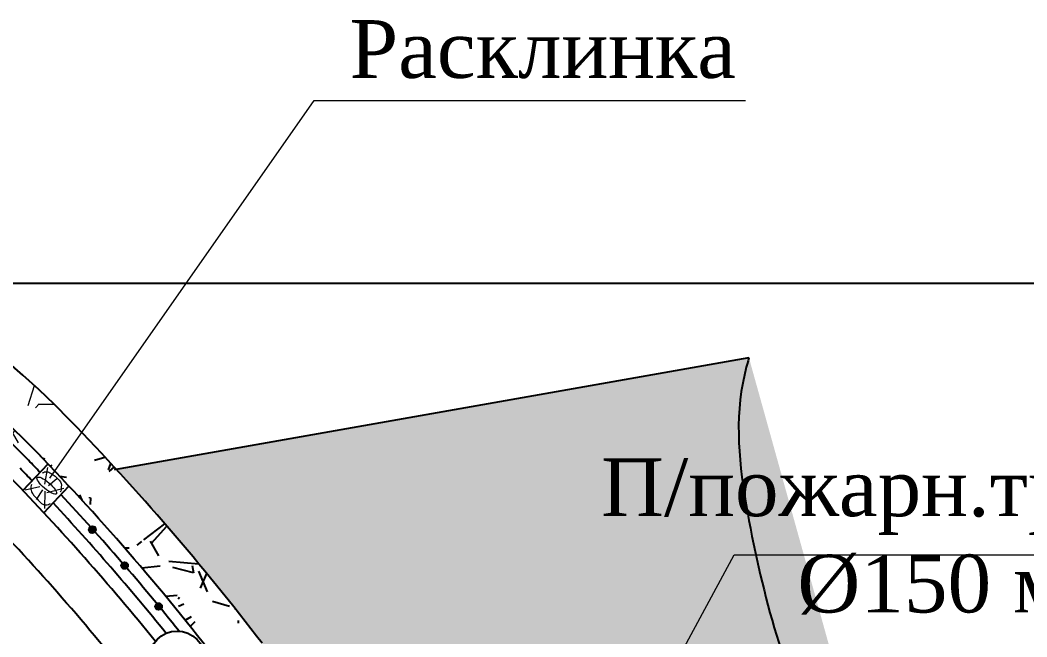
# Model space of a CAD drawing. Header units: millimetres. Extents: x -46762 to 161452, y -66984 to 31524.
# Drawn here: x -37425 to -35247, y -8982 to -7647 of the extents above; entities that cross this region are included whole.
import ezdxf

# ---------------------------------------------------------------- set-up
doc = ezdxf.new("R2010")
doc.units = ezdxf.units.MM
doc.header["$LTSCALE"] = 0.5
doc.styles.get("Standard").update_dxf_attribs({"font": 'TIMES.TTF'})
doc.dimstyles.new('ISO-25', dxfattribs={"dimscale": 50, "dimtxt": 2.5, "dimasz": 2.5, "dimexe": 1.25, "dimexo": 0.625, "dimtad": 1, "dimdec": 0, "dimtxsty": 'Standard', "dimcen": 2.5, "dimadec": 0, "dimazin": 0, "dimtfac": 1, "dimtdec": 0, "dimtmove": 0, "dimatfit": 3, "dimfxl": 1, "dimarcsym": 0})

# ---------------------------------------------------------------- blocks, each defined once
blk = doc.blocks.new('*D9')
at = {"color": 0, "lineweight": -2}
for p, q in [((-38631.44659062807, -8216.323658500613), (-34026.09452414906, -8216.323658500614)), ((-34088.59452414906, -8341.323658500614), (-34088.59452414906, -12186.3236585006)), ((-38631.44659062807, -12311.32365850059), (-34026.09452414906, -12311.3236585006))]:
    blk.add_line(p, q, dxfattribs=at)
at = {"color": 0}
for points in [[(-34109.42785748239, -8341.323658500614), (-34067.76119081572, -8341.323658500614), (-34088.59452414906, -8216.323658500614)], [(-34109.42785748239, -12186.3236585006), (-34067.76119081572, -12186.3236585006), (-34088.59452414906, -12311.3236585006)]]:
    blk.add_solid(points, dxfattribs=at)
at = {"layer": 'Defpoints', "color": 0}
for p in [(-38662.69659062807, -8216.323658500613), (-38662.69659062807, -12311.32365850059), (-34088.59452414906, -12311.3236585006)]:
    blk.add_point(p, dxfattribs=at)
at = {"color": 0, "lineweight": 15, "insert": (-34183.60624008273, -10388.36191940938), "char_height": 125, "attachment_point": 5, "rotation": 90}
blk.add_mtext('4095', dxfattribs=at)

msp = doc.modelspace()

# ---------------------------------------------------------------- hatches: boundary and pattern name
at = {"lineweight": 9}
h = msp.add_hatch(dxfattribs=at)
h.set_pattern_fill('GRAVEL', color=256, scale=12.5, style=0)
h.set_pattern_definition([(228.0128, (-97673.25584044286, -17195.62959779655), (-2540.002158237001, -2857.503511189072), [42.715125, -4228.8125]), (184.9697, (-97701.83084044285, -17227.37959779655), (3810.006163272391, 317.4977594234323), [73.300625, -7256.75]), (132.5104, (-97774.85584044286, -17233.72959779655), (3174.997689791462, -3492.503411557551), [51.68525, -5116.8375]), (267.2737, (-97898.68084044284, -17313.10459779655), (317.4986213535216, 6349.997956670803), [66.750625, -6608.3]), (292.8337, (-97901.85584044286, -17379.77959779655), (-1587.504506937738, 3810.002166256389), [65.45425000000002, -6479.975000000001]), (357.2737, (-97876.45584044285, -17440.10459779655), (-6349.997956670803, 317.4986213535219), [66.750625, -6608.3]), (37.6942, (-97809.78084044284, -17443.27959779655), (-4127.502607654991, -3174.997169623111), [88.27424999999998, -8739.1375]), (72.2553, (-97739.93084044284, -17389.30459779655), (2222.504445683399, 6985.002025754549), [83.34000000000002, -8250.6625]), (121.4296, (-97714.53084044285, -17309.92959779654), (-2540.00065440806, 4127.495144996587), [66.976625, -6630.687500000001]), (175.2364, (-97749.45584044285, -17252.77959779655), (3492.497256631807, -317.4970203401444), [76.4641249999998, -3746.737499999988]), (222.3974, (-97825.65584044284, -17246.42959779654), (-3810.000114654964, -3492.495456329621), [98.88475000000001, -9789.600000000002]), (138.8141, (-97584.35584044285, -17316.27959779655), (-2222.498584278092, 1904.997069640501), [33.750625, -3341.325]), (171.4692, (-97609.75584044286, -17294.05459779654), (4127.493699448925, -635.0016000057124), [64.21024999999979, -6356.824999999987]), (225, (-97673.25584044286, -17284.52959779655), (-6.661338147750939e-14, -317.4997835875247), [44.901125, -404.11125]), (203.1986, (-97695.48084044283, -17246.42959779654), (1587.505353198854, 635.0027842882831), [24.180125, -2393.825]), (291.8014, (-97717.70584044285, -17255.95459779655), (-317.5002227368137, 952.5006135914831), [34.19575, -1675.6]), (30.9638, (-97705.00584044284, -17287.70459779655), (952.4989943510283, 635.0004948325691), [55.53999999999981, -1795.787499999994]), (161.5651, (-97657.38084044284, -17259.12959779655), (635.0002897726226, -317.4995278081346), [40.160875, -963.8625]), (16.38950000000001, (-97901.85584044286, -17255.95459779655), (3175.001751746169, 952.4980187459755), [56.261, -5569.849999999999]), (70.3462, (-97847.88084044284, -17240.07959779655), (-1269.996461084563, -3492.495061068125), [47.19987500000001, -4672.775]), (293.1986, (-97657.38084044284, -17195.62959779655), (-635.002784288283, 1587.505353198854), [48.36, -2369.65]), (343.6105, (-97638.33084044285, -17240.07959779655), (-3175.001751746168, 952.4980187459764), [56.26099999999982, -5569.849999999988]), (339.444, (-97901.85584044286, -17452.80459779655), (-1587.501970531989, 634.9992295062673), [54.25437499999999, -2658.4625]), (294.7751, (-97851.05584044286, -17471.85459779655), (-1587.496300453355, 3492.498378269584), [45.4589999999999, -4500.449999999988]), (66.80140000000002, (-97654.20584044284, -17513.12959779655), (635.0027842882835, 1587.505353198854), [48.36, -2369.65]), (17.35400000000001, (-97635.15584044284, -17468.67959779655), (-4127.500222732495, -1269.998084450704), [53.22287499999998, -5269.049999999998]), (69.444, (-97809.78084044284, -17513.12959779655), (-634.9992295062681, -1587.501970531988), [27.12725, -2685.6]), (101.3098999999999, (-97673.25584044286, -17513.12959779655), (-317.4984328609186, 1269.995932612828), [16.18937499999996, -1602.749999999995]), (165.9638, (-97676.43084044284, -17497.25459779655), (952.5006693371466, -317.4994505154552), [65.45424999999999, -1243.63125]), (186.0090000000001, (-97739.93084044284, -17481.37959779655), (3174.995318053494, 317.4992585684823), [60.65837500000001, -6005.175000000001]), (303.6901, (-97705.00584044284, -17316.27959779655), (-317.5001089134041, 634.9993874039799), [45.79050000000001, -1098.9725]), (353.1572, (-97679.60584044285, -17354.37959779655), (5397.502232080428, -635.0028439568549), [79.94462499999997, -7914.499999999998]), (60.94540000000001, (-97600.23084044285, -17363.90459779655), (-1269.997045728636, -2222.494701354266), [32.6885, -3236.175]), (90, (-97584.35584044285, -17335.32959779655), (-317.5, 317.5), [19.05, -298.45]), (120.2564, (-97746.28084044287, -17471.85459779655), (1269.997308354514, -2222.498879059695), [44.108375, -4366.7375]), (48.01279999999999, (-97768.50584044284, -17433.75459779655), (2540.002158237001, 2857.503511189072), [85.430375, -4186.1]), (0, (-97711.35584044285, -17370.25459779655), (317.5, 317.5), [82.55, -234.95]), (325.3048, (-97628.80584044284, -17370.25459779655), (-3174.994498869211, 2222.500211310596), [50.20124999999999, -4969.9125]), (254.0546, (-97587.53084044285, -17398.82959779655), (-317.5008099626843, -1270.003025400453), [46.22862500000001, -2265.212500000001]), (207.646, (-97600.23084044285, -17443.27959779655), (-6032.49788112784, -3175.001996840424), [75.268125, -7451.5625]), (175.4261, (-97666.90584044284, -17478.20459779655), (-4127.500950593439, 317.4984639024328), [79.6286249999998, -7883.224999999977]), (175.4261, (-97666.90584044284, -17478.20459779655), (-4127.500950593439, 317.4984639024328), [79.6286249999998, -7883.224999999977])])
edge = h.paths.add_edge_path()
edge.add_arc((-38662.69659062807, -9816.323658500613), 1873, 44.09849999999845, 89.60656456616309)
edge.add_arc((-38662.69659062807, -9816.323658500613), 1773, 44.09849999999845, 89.60656456616309)
h = msp.add_hatch(color=253)
edge = h.paths.add_edge_path()
edge.add_arc((-41205.17958218213, -12287.7963258753), 5413.740701549355, 30.17566158164368, 34.008901020874305, ccw=False)
edge.add_arc((-41242.69659062812, -12311.32365850054), 5458.000000000042, 27.648046055653083, 30.191209312457715, ccw=False)
edge.add_line((-36407.91960158185, -9778.598749200453), (-35880.02221128013, -8804.747134701158))
edge.add_line((-35880.02221128013, -8804.747134701158), (-35833.0441008345, -8804.747134701158))
edge.add_spline(control_points=[(-35833.0441008345, -8804.747134701161), (-35838.37781138256, -8780.086804731565), (-35863.23193997787, -8656.325490774834), (-35882.55947289227, -8510.215314167848), (-35853.3638850772, -8396.351715753945), (-35848.00560246455, -8378.253479506444)], knot_values=[1.690036786645603, 1.690036786645603, 1.690036786645603, 1.690036786645603, 3.182422762867869, 9.137160286487894, 10.27025498001905, 10.27025498001905, 10.27025498001905, 10.27025498001905], degree=3, periodic=0)
edge.add_line((-35848.00560246455, -8378.253479506442), (-37217.08099725694, -8619.621069120149))
edge.add_arc((-41235.12869425641, -12304.4009140601), 5451.817110013732, 37.3619186027081, 42.52260582488822, ccw=False)
edge.add_arc((-40478.21683398283, -11739.67049861432), 4507.516647571014, 34.89481910706712, 37.495033162738025, ccw=False)
edge.add_arc((-37316.23049035122, -9576.09340255735), 677.1924677259152, 27.846509136852774, 37.79888856231082, ccw=False)
h.paths.add_polyline_path([(-36199.39518966171, -8564.62532894888), (-34313.89591064224, -8564.62532894888), (-34313.89591064224, -8969.020306117829), (-36199.39518966171, -8969.020306117829)], flags=9)
h = msp.add_hatch(color=253)
edge = h.paths.add_edge_path()
edge.add_spline(control_points=[(-35280.5806016196, -10715.22501085473), (-35303.88834058846, -10642.6293511462), (-35322.46238233625, -10464.10062155783), (-35354.83521782646, -10183.3424347703), (-35348.17902395729, -9855.404671869803), (-35509.0299883243, -9545.94079265752), (-35730.35128683984, -9198.981586187534), (-35842.32061418678, -8814.408652136071), (-35882.55947289227, -8510.215314167848), (-35853.3638850772, -8396.351715753945), (-35848.00560246455, -8378.253479506444)], knot_values=[1.690036786645607, 1.690036786645607, 1.690036786645607, 1.690036786645607, 6.304684637487348, 12.27783810333982, 18.78973247183401, 25.57189530657226, 32.71681794429389, 43.49252729111305, 49.44726481473307, 50.58035950826422, 50.58035950826422, 50.58035950826422, 50.58035950826422], degree=3, periodic=0)
edge.add_line((-35349.33869343446, -10168.86428104657), (-36163.99140180716, -10312.5095334399))
edge.add_arc((-41238.51140821342, -12310.84459170533), 5453.814839221254, 15.648513656443015, 21.49441349850929, ccw=False)
edge.add_line((-35986.84482864264, -10839.75844958811), (-35280.5806016196, -10715.22501085474))
h = msp.add_hatch()
h.set_pattern_fill('GRAVEL', color=256, scale=12.5, style=0)
h.set_pattern_definition([(228.0128, (-239613.1926722619, -43151.85948696802), (-2540.002158237001, -2857.503511189072), [42.715125, -4228.8125]), (184.9697, (-239641.7676722619, -43183.60948696802), (3810.006163272391, 317.4977594234323), [73.300625, -7256.75]), (132.5104, (-239714.7926722619, -43189.95948696802), (3174.997689791462, -3492.503411557551), [51.68525, -5116.8375]), (267.2737, (-239838.6176722619, -43269.33448696802), (317.4986213535216, 6349.997956670803), [66.750625, -6608.3]), (292.8337, (-239841.7926722619, -43336.00948696802), (-1587.504506937738, 3810.002166256389), [65.45425000000002, -6479.975000000001]), (357.2737, (-239816.3926722619, -43396.33448696802), (-6349.997956670803, 317.4986213535219), [66.750625, -6608.3]), (37.6942, (-239749.7176722619, -43399.50948696802), (-4127.502607654991, -3174.997169623111), [88.27424999999998, -8739.1375]), (72.2553, (-239679.8676722619, -43345.53448696802), (2222.504445683399, 6985.002025754549), [83.34000000000002, -8250.6625]), (121.4296, (-239654.4676722619, -43266.15948696802), (-2540.00065440806, 4127.495144996587), [66.976625, -6630.687500000001]), (175.2364, (-239689.3926722619, -43209.00948696802), (3492.497256631807, -317.4970203401444), [76.46412499999988, -3746.737499999993]), (222.3974, (-239765.5926722619, -43202.65948696802), (-3810.000114654964, -3492.495456329621), [98.88475000000001, -9789.600000000002]), (138.8141, (-239524.2926722619, -43272.50948696802), (-2222.498584278092, 1904.997069640501), [33.750625, -3341.325]), (171.4692, (-239549.6926722619, -43250.28448696802), (4127.493699448925, -635.0016000057124), [64.21024999999987, -6356.824999999992]), (225, (-239613.1926722619, -43240.75948696802), (-6.661338147750939e-14, -317.4997835875247), [44.901125, -404.11125]), (203.1986, (-239635.4176722619, -43202.65948696802), (1587.505353198854, 635.0027842882831), [24.180125, -2393.825]), (291.8014, (-239657.6426722619, -43212.18448696802), (-317.5002227368137, 952.5006135914831), [34.19575, -1675.6]), (30.9638, (-239644.9426722619, -43243.93448696802), (952.4989943510283, 635.0004948325691), [55.53999999999989, -1795.787499999996]), (161.5651, (-239597.3176722619, -43215.35948696802), (635.0002897726226, -317.4995278081346), [40.160875, -963.8625]), (16.38950000000001, (-239841.7926722619, -43212.18448696802), (3175.001751746169, 952.4980187459755), [56.261, -5569.849999999999]), (70.3462, (-239787.8176722619, -43196.30948696802), (-1269.996461084563, -3492.495061068125), [47.19987500000001, -4672.775]), (293.1986, (-239597.3176722619, -43151.85948696802), (-635.002784288283, 1587.505353198854), [48.36, -2369.65]), (343.6105, (-239578.2676722619, -43196.30948696802), (-3175.001751746168, 952.4980187459764), [56.2609999999999, -5569.849999999993]), (339.444, (-239841.7926722619, -43409.03448696802), (-1587.501970531989, 634.9992295062673), [54.25437499999999, -2658.4625]), (294.7751, (-239790.9926722619, -43428.08448696801), (-1587.496300453355, 3492.498378269584), [45.45899999999994, -4500.449999999993]), (66.80140000000002, (-239594.1426722619, -43469.35948696802), (635.0027842882835, 1587.505353198854), [48.36, -2369.65]), (17.35400000000001, (-239575.0926722619, -43424.90948696802), (-4127.500222732495, -1269.998084450704), [53.22287499999998, -5269.049999999998]), (69.444, (-239749.7176722619, -43469.35948696802), (-634.9992295062681, -1587.501970531988), [27.12725, -2685.6]), (101.3098999999999, (-239613.1926722619, -43469.35948696802), (-317.4984328609186, 1269.995932612828), [16.18937499999998, -1602.749999999997]), (165.9638, (-239616.3676722619, -43453.48448696802), (952.5006693371466, -317.4994505154552), [65.45424999999999, -1243.63125]), (186.0090000000001, (-239679.8676722619, -43437.60948696802), (3174.995318053494, 317.4992585684823), [60.65837500000001, -6005.175000000001]), (303.6901, (-239644.9426722619, -43272.50948696802), (-317.5001089134041, 634.9993874039799), [45.79050000000001, -1098.9725]), (353.1572, (-239619.5426722619, -43310.60948696802), (5397.502232080428, -635.0028439568549), [79.94462499999997, -7914.499999999998]), (60.94540000000001, (-239540.1676722619, -43320.13448696802), (-1269.997045728636, -2222.494701354266), [32.6885, -3236.175]), (90, (-239524.2926722619, -43291.55948696802), (-317.5, 317.5), [19.05, -298.45]), (120.2564, (-239686.2176722619, -43428.08448696801), (1269.997308354514, -2222.498879059695), [44.108375, -4366.7375]), (48.01279999999999, (-239708.4426722619, -43389.98448696802), (2540.002158237001, 2857.503511189072), [85.430375, -4186.1]), (0, (-239651.2926722619, -43326.48448696802), (317.5, 317.5), [82.55, -234.95]), (325.3048, (-239568.7426722619, -43326.48448696802), (-3174.994498869211, 2222.500211310596), [50.20124999999999, -4969.9125]), (254.0546, (-239527.4676722619, -43355.05948696802), (-317.5008099626843, -1270.003025400453), [46.22862500000001, -2265.212500000001]), (207.646, (-239540.1676722619, -43399.50948696802), (-6032.49788112784, -3175.001996840424), [75.268125, -7451.5625]), (175.4261, (-239606.8426722619, -43434.43448696802), (-4127.500950593439, 317.4984639024328), [79.62862499999989, -7883.224999999987]), (175.4261, (-239606.8426722619, -43434.43448696802), (-4127.500950593439, 317.4984639024328), [79.62862499999989, -7883.224999999987])])
edge = h.paths.add_edge_path()
edge.add_arc((-41235.12869425646, -12304.40091405998), 5451.817110013691, 37.36067374384835, 44.06143378092067)
edge.add_arc((-41235.12869425646, -12304.40091405998), 5351.817110013691, 37.36067374384835, 44.06143378092067)
h = msp.add_hatch(color=256)
h.paths.add_polyline_path([(-37269.12831828895, -8742.87202111157, 0.0001468720347857163), (-37269.13460119841, -8745.990401757483, -0.4075683121169166), (-37264.41195205438, -8750.821690976305, -0.2818111886752684), (-37267.04708695877, -8755.125741088987), (-37263.43390564233, -8755.125741088987, 0.1768496511547933), (-37261.68073058748, -8750.324083033875, 0.4140376673082951)])
h.paths.add_polyline_path([(-37269.13460119841, -8745.990401757483, -0.0001468720347857169), (-37269.12831828895, -8742.87202111157, 0.4143894793180001), (-37276.58485712003, -8750.324083033875, 0.1768496511547933), (-37274.83168206518, -8755.125741088987), (-37271.44189474975, -8755.125741088987, -0.2818111886752684), (-37274.07702965415, -8750.821690976305, -0.4208901854230835)])
h.paths.add_polyline_path([(-37263.43390564233, -8755.125741088987), (-37267.04708695877, -8755.125741088987, -0.2405059389793157), (-37271.44189474975, -8755.125741088987), (-37274.83168206518, -8755.125741088987, 0.4650740833706085)])
h = msp.add_hatch(color=256)
edge = h.paths.add_edge_path()
edge.add_arc((-37269.24449085425, -8750.821690976305), 4.832538799884284, 0, 360)
edge = h.paths.add_edge_path(flags=16)
edge.add_arc((-37269.24449085425, -8750.821690976305), 2.588054287070918, 0, 360)
h = msp.add_hatch(color=256)
h.paths.add_polyline_path([(-37273.95204094886, -8749.7297187426, -0.00032442072729859), (-37271.70054374747, -8750.005707411177, -0.8203955301075307), (-37266.66325701722, -8750.63392284441, -0.0003244207272990215), (-37264.41293932275, -8750.919369279016, 0.005053543832042459), (-37264.41195205438, -8750.821690976305, 0.89206796145849)])
h.paths.add_polyline_path([(-37264.41293932275, -8750.919369279016, 0.0003244207272989703), (-37266.66325701722, -8750.633922844418, -0.01815590774407738), (-37266.65643656718, -8750.821690976305, -1), (-37271.83254514133, -8750.821690976305, -0.0803624715725062), (-37271.70054374747, -8750.005707411177, 0.0003244207272985405), (-37273.95204094886, -8749.7297187426, 0.05704448293656798), (-37274.07702965415, -8750.821690976305, 0.989943732125018)])
h = msp.add_hatch(color=256)
edge = h.paths.add_edge_path()
edge.add_arc((-37267.17331280195, -8748.633385248808), 4.832538799884284, 0, 360)
edge = h.paths.add_edge_path(flags=16)
edge.add_arc((-37267.17331280195, -8748.633385248808), 2.588054287070918, 0, 360)
h = msp.add_hatch(color=256)
h.paths.add_polyline_path([(-37271.88086289655, -8747.541413015102, -0.00032442072729859), (-37269.62936569517, -8747.81740168368, -0.8203955301075307), (-37264.59207896491, -8748.445617116913, -0.0003244207272990215), (-37262.34176127045, -8748.731063551519, 0.005053543832042459), (-37262.34077400206, -8748.633385248808, 0.89206796145849)])
h.paths.add_polyline_path([(-37262.34176127045, -8748.731063551519, 0.0003244207272989703), (-37264.59207896491, -8748.445617116917, -0.01815590774407738), (-37264.58525851488, -8748.633385248808, -1), (-37269.76136708903, -8748.633385248808, -0.0803624715725062), (-37269.62936569517, -8747.81740168368, 0.0003244207272985405), (-37271.88086289655, -8747.541413015102, 0.05704448293656798), (-37272.00585160183, -8748.633385248808, 0.989943732125018)])
for points in [[(-37271.83254514128, -8750.821690976305, 0.4142135623730951), (-37269.24449085425, -8753.409745263374), (-37269.24449085425, -8750.821690976305), (-37266.65643656714, -8750.821690976305, 1)], [(-37271.72084814087, -8750.324083033875, 0.4142135623730951), (-37269.13279385376, -8752.912137320947), (-37269.13279385376, -8750.324083033875), (-37266.54473956673, -8750.324083033875, 1)], [(-37269.76136708897, -8748.633385248808, 0.4142135623730951), (-37267.17331280196, -8751.221439535877), (-37267.17331280196, -8748.633385248808), (-37264.58525851484, -8748.633385248808, 1)], [(-37266.65643656714, -8750.821690976305), (-37269.24449085425, -8750.821690976305), (-37269.24449085425, -8753.409745263374, 0.4142135623730951)], [(-37266.54473956673, -8750.324083033875), (-37269.13279385376, -8750.324083033875), (-37269.13279385376, -8752.912137320947, 0.4142135623730951)], [(-37268.37644721734, -8745.882573251429, 0.4142135623730951), (-37265.78839293031, -8748.470627538498), (-37265.78839293031, -8745.882573251429), (-37263.20033864319, -8745.882573251429, 1)], [(-37264.58525851484, -8748.633385248808), (-37267.17331280196, -8748.633385248808), (-37267.17331280196, -8751.221439535877, 0.4142135623730951)], [(-37263.20033864319, -8745.882573251429), (-37265.78839293031, -8745.882573251429), (-37265.78839293031, -8748.470627538498, 0.4142135623730951)], [(-37200.47996861092, -8825.032724111445, 0.4142135623730951), (-37197.8919143238, -8827.620778398514), (-37197.8919143238, -8825.032724111445), (-37195.30386003677, -8825.032724111445, 1)], [(-37202.03126811078, -8828.249356656606, 0.4142135623730951), (-37199.44321382376, -8830.837410943675), (-37199.44321382376, -8828.249356656606), (-37196.85515953664, -8828.249356656606, 1)], [(-37201.91957111028, -8827.751748714176, 0.4142135623730951), (-37199.33151682325, -8830.339803001249), (-37199.33151682325, -8827.751748714176), (-37196.74346253613, -8827.751748714176, 1)], [(-37201.91957111037, -8827.751748714176, 0.4142135623730951), (-37199.33151682325, -8830.339803001249), (-37199.33151682325, -8827.751748714176), (-37196.74346253624, -8827.751748714176, 1)], [(-37196.85515953664, -8828.249356656606), (-37199.44321382376, -8828.249356656606), (-37199.44321382376, -8830.837410943675, 0.4142135623730951)], [(-37196.74346253613, -8827.751748714176), (-37199.33151682325, -8827.751748714176), (-37199.33151682325, -8830.339803001249, 0.4142135623730951)], [(-37196.74346253624, -8827.751748714176), (-37199.33151682325, -8827.751748714176), (-37199.33151682325, -8830.339803001249, 0.4142135623730951)], [(-37195.30386003677, -8825.032724111445), (-37197.8919143238, -8825.032724111445), (-37197.8919143238, -8827.620778398514, 0.4142135623730951)], [(-37128.53068164097, -8916.788848438313, 0.4142135623730951), (-37125.94262735394, -8919.376902725382), (-37125.94262735394, -8916.788848438313), (-37123.35457306683, -8916.788848438313, 1)], [(-37128.41898464048, -8916.291240495882, 0.4142135623730951), (-37125.83093035345, -8918.879294782952), (-37125.83093035345, -8916.291240495882), (-37123.24287606633, -8916.291240495882, 1)], [(-37128.41898464056, -8916.291240495882, 0.4142135623730951), (-37125.83093035345, -8918.879294782952), (-37125.83093035345, -8916.291240495882), (-37123.24287606642, -8916.291240495882, 1)], [(-37126.92533222515, -8913.605431414615, 0.4142135623730951), (-37124.33727793803, -8916.193485701688), (-37124.33727793803, -8913.605431414615), (-37121.749223651, -8913.605431414615, 1)], [(-37123.35457306683, -8916.788848438313), (-37125.94262735394, -8916.788848438313), (-37125.94262735394, -8919.376902725382, 0.4142135623730951)], [(-37123.24287606633, -8916.291240495882), (-37125.83093035345, -8916.291240495882), (-37125.83093035345, -8918.879294782952, 0.4142135623730951)], [(-37123.24287606642, -8916.291240495882), (-37125.83093035345, -8916.291240495882), (-37125.83093035345, -8918.879294782952, 0.4142135623730951)], [(-37121.749223651, -8913.605431414615), (-37124.33727793803, -8913.605431414615), (-37124.33727793803, -8916.193485701688, 0.4142135623730951)]]:
    msp.add_hatch(color=256).paths.add_polyline_path(points)
h = msp.add_hatch(color=256)
h.paths.add_polyline_path([(-37199.32704125845, -8820.299686791872, 0.0001468720347857163), (-37199.33332416791, -8823.418067437777, -0.4075683121169166), (-37194.61067502387, -8828.249356656606, -0.2818111886752684), (-37197.24580992827, -8832.553406769288), (-37193.63262861183, -8832.553406769288, 0.1768496511547933), (-37191.87945355698, -8827.751748714176, 0.4140376673082951)])
h.paths.add_polyline_path([(-37199.33332416791, -8823.418067437777, -0.0001468720347857169), (-37199.32704125845, -8820.299686791872, 0.4143894793180001), (-37206.78358008954, -8827.751748714176, 0.1768496511547933), (-37205.03040503467, -8832.553406769288), (-37201.64061771924, -8832.553406769288, -0.2818111886752684), (-37204.27575262364, -8828.249356656606, -0.4208901854230835)])
h.paths.add_polyline_path([(-37193.63262861183, -8832.553406769288), (-37197.24580992827, -8832.553406769288, -0.2405059389793157), (-37201.64061771924, -8832.553406769288), (-37205.03040503467, -8832.553406769288, 0.4650740833706085)])
h = msp.add_hatch(color=256)
edge = h.paths.add_edge_path()
edge.add_arc((-37199.44321382375, -8828.249356656606), 4.832538799884284, 0, 360)
edge = h.paths.add_edge_path(flags=16)
edge.add_arc((-37199.44321382375, -8828.249356656606), 2.588054287070918, 0, 360)
h = msp.add_hatch(color=256)
h.paths.add_polyline_path([(-37204.15076391837, -8827.157384422893, -0.00032442072729859), (-37201.89926671698, -8827.433373091479, -0.8203955301075307), (-37196.86197998672, -8828.061588524715, -0.0003244207272990215), (-37194.61166229226, -8828.347034959317, 0.005053543832042459), (-37194.61067502387, -8828.249356656606, 0.89206796145849)])
h.paths.add_polyline_path([(-37194.61166229226, -8828.347034959317, 0.0003244207272989703), (-37196.86197998672, -8828.061588524715, -0.01815590774407738), (-37196.85515953669, -8828.249356656606, -1), (-37202.03126811083, -8828.249356656606, -0.0803624715725062), (-37201.89926671698, -8827.433373091471, 0.0003244207272985405), (-37204.15076391837, -8827.157384422893, 0.05704448293656798), (-37204.27575262364, -8828.249356656606, 0.989943732125018)])
h = msp.add_hatch(color=256)
edge = h.paths.add_edge_path()
edge.add_arc((-37199.33151682325, -8827.751748714178), 4.832538799884284, 0, 360)
edge = h.paths.add_edge_path(flags=16)
edge.add_arc((-37199.33151682325, -8827.751748714178), 2.588054287070918, 0, 360)
h = msp.add_hatch(color=256)
h.paths.add_polyline_path([(-37204.03906691786, -8826.65977648047, -0.00032442072729859), (-37201.78756971647, -8826.935765149055, -0.8203955301075307), (-37196.75028298622, -8827.563980582288, -0.0003244207272990215), (-37194.49996529175, -8827.849427016887, 0.005053543832042459), (-37194.49897802337, -8827.751748714176, 0.89206796145849)])
h.paths.add_polyline_path([(-37194.49996529175, -8827.849427016887, 0.0003244207272989703), (-37196.75028298622, -8827.563980582288, -0.01815590774407738), (-37196.74346253619, -8827.751748714176, -1), (-37201.91957111032, -8827.751748714176, -0.0803624715725062), (-37201.78756971647, -8826.935765149048, 0.0003244207272985405), (-37204.03906691786, -8826.65977648047, 0.05704448293656798), (-37204.16405562314, -8827.751748714176, 0.989943732125018)])
h = msp.add_hatch(color=253)
edge = h.paths.add_edge_path()
edge.add_arc((-41242.6965906273, -12311.32365850211), 5458.000000000041, 27.44813674879839, 27.648046055671728, ccw=False)
edge.add_line((-36399.11217921088, -9795.48303368417), (-35467.5033074698, -9631.215254128843))
edge.add_spline(control_points=[(-35467.50330746979, -9631.215254128845), (-35481.09127812526, -9605.562938215302), (-35554.37483042083, -9474.854952583184), (-35716.9804595889, -9219.942657914242), (-35799.86598165376, -8958.145666435477), (-35833.0441008345, -8804.747134701161)], knot_values=[10.27025498001905, 10.27025498001905, 10.27025498001905, 10.27025498001905, 11.99124955875854, 19.13617219648018, 28.41949556707706, 28.41949556707706, 28.41949556707706, 28.41949556707706], degree=3, periodic=0)
edge.add_line((-35833.0441008345, -8804.74713470116), (-35880.02221128012, -8804.747134701158))
edge.add_line((-35880.02221128012, -8804.747134701158), (-36407.91960158185, -9778.598749200453))
h = msp.add_hatch(color=256)
h.paths.add_polyline_path([(-37125.82645478864, -8908.839178573575, 0.0001468720347857163), (-37125.83273769809, -8911.957559219483, -0.4075683121169166), (-37121.11008855407, -8916.788848438313, -0.2818111886752684), (-37123.74522345846, -8921.092898550995), (-37120.13204214202, -8921.092898550995, 0.1768496511547933), (-37118.37886708717, -8916.291240495882, 0.4140376673082951)])
h.paths.add_polyline_path([(-37125.8327376981, -8911.957559219483, -0.0001468720347857169), (-37125.82645478864, -8908.839178573575, 0.4143894793180001), (-37133.28299361972, -8916.291240495882, 0.1768496511547933), (-37131.52981856487, -8921.092898550995), (-37128.14003124944, -8921.092898550995, -0.2818111886752684), (-37130.77516615384, -8916.788848438313, -0.4208901854230835)])
h.paths.add_polyline_path([(-37120.13204214202, -8921.092898550995), (-37123.74522345846, -8921.092898550995, -0.2405059389793157), (-37128.14003124944, -8921.092898550995), (-37131.52981856487, -8921.092898550995, 0.4650740833706085)])
h = msp.add_hatch(color=256)
edge = h.paths.add_edge_path()
edge.add_arc((-37125.94262735394, -8916.788848438311), 4.832538799884284, 0, 360)
edge = h.paths.add_edge_path(flags=16)
edge.add_arc((-37125.94262735394, -8916.788848438311), 2.588054287070918, 0, 360)
h = msp.add_hatch(color=256)
h.paths.add_polyline_path([(-37130.65017744855, -8915.6968762046, -0.00032442072729859), (-37128.39868024716, -8915.972864873185, -0.8203955301075307), (-37123.36139351691, -8916.601080306422, -0.0003244207272990215), (-37121.11107582244, -8916.886526741024, 0.005053543832042459), (-37121.11008855407, -8916.788848438313, 0.89206796145849)])
h.paths.add_polyline_path([(-37121.11107582244, -8916.886526741024, 0.0003244207272989703), (-37123.36139351691, -8916.601080306422, -0.01815590774407738), (-37123.35457306687, -8916.788848438313, -1), (-37128.53068164102, -8916.788848438313, -0.0803624715725062), (-37128.39868024716, -8915.972864873178, 0.0003244207272985405), (-37130.65017744855, -8915.6968762046, 0.05704448293656798), (-37130.77516615384, -8916.788848438313, 0.989943732125018)])
h = msp.add_hatch(color=256)
edge = h.paths.add_edge_path()
edge.add_arc((-37125.83093035344, -8916.291240495882), 4.832538799884284, 0, 360)
edge = h.paths.add_edge_path(flags=16)
edge.add_arc((-37125.83093035344, -8916.291240495882), 2.588054287070918, 0, 360)
h = msp.add_hatch(color=256)
h.paths.add_polyline_path([(-37130.53848044806, -8915.19926826217, -0.00032442072729859), (-37128.28698324667, -8915.475256930747, -0.8203955301075307), (-37123.2496965164, -8916.103472363988, -0.0003244207272990215), (-37120.99937882194, -8916.388918798593, 0.005053543832042459), (-37120.99839155356, -8916.291240495882, 0.89206796145849)])
h.paths.add_polyline_path([(-37120.99937882194, -8916.388918798593, 0.0003244207272989703), (-37123.2496965164, -8916.103472363991, -0.01815590774407738), (-37123.24287606638, -8916.291240495882, -1), (-37128.41898464052, -8916.291240495882, -0.0803624715725062), (-37128.28698324667, -8915.475256930747, 0.0003244207272985405), (-37130.53848044806, -8915.19926826217, 0.05704448293656798), (-37130.66346915333, -8916.291240495882, 0.989943732125018)])

# ---------------------------------------------------------------- linework, layer by layer
at = {"lineweight": 15}
for p, q in [((-37361.06389978665, -8638.82711560438), (-36789.14438468925, -7821.381153220153)), ((-36789.14438468925, -7821.381153220153), (-35855.34060896313, -7821.381153220153)), ((-37366.19447123664, -8615.244089906644), (-37372.55797070972, -8651.695426819804)), ((-37363.86118809748, -8654.366495557786), (-37345.77824376171, -8639.656592790578)), ((-37414.05329018596, -8663.734260847576), (-37382.93842922428, -8656.7103393507)), ((-37376.57492975119, -8663.734260847576), (-37390.29622548839, -8684.798415456333)), ((-37320.41704690779, -8656.634240526198), (-37373.96283103932, -8713.584926779076)), ((-37371.88184889089, -8666.740164413948), (-37372.55797070972, -8704.19600580937)), ((-37367.53345758477, -8669.753677862189), (-37330.38652941465, -8660.051077744009)), ((-36620.07419789192, -10169.97612657664), (-35880.02221128013, -8804.74713470116)), ((-35880.02221128013, -8804.74713470116), (-34504.2832603071, -8804.74713470116))]:
    msp.add_line(p, q, dxfattribs=at)
for p, q in [((-35848.00560246454, -8378.25347950644), (-37221.49386712066, -8620.399056779803)), ((-37365.45206296429, -8608.189728880841), (-37419.23689079992, -8665.104039688611)), ((-37373.95988311707, -8713.588096752408), (-37319.68230213781, -8655.94563415313))]:
    msp.add_line(p, q)
for centre, radius in [((-37269.13279385376, -8750.324083033876), 7.452063266274418), ((-37269.24449085425, -8750.821690976305), 4.832538799884284), ((-37267.17331280195, -8748.633385248808), 4.832538799884284), ((-37269.24449085425, -8750.821690976305), 2.588054287070918), ((-37269.13279385376, -8750.324083033876), 2.588054287070918), ((-37267.17331280195, -8748.633385248808), 2.588054287070918), ((-37265.78839293031, -8745.882573251429), 2.588054287070918), ((-37199.33151682325, -8827.751748714178), 7.452063266274418), ((-37199.44321382375, -8828.249356656606), 4.832538799884284), ((-37199.33151682325, -8827.751748714178), 4.832538799884284), ((-37197.8919143238, -8825.032724111446), 2.588054287070918), ((-37199.44321382375, -8828.249356656606), 2.588054287070918), ((-37199.33151682325, -8827.751748714178), 2.588054287070918), ((-37199.33151682325, -8827.751748714178), 2.588054287070918), ((-37125.83093035344, -8916.291240495882), 7.452063266274418), ((-37125.94262735394, -8916.788848438311), 4.832538799884284), ((-37125.83093035344, -8916.291240495882), 4.832538799884284), ((-37125.94262735394, -8916.788848438311), 2.588054287070918), ((-37125.83093035344, -8916.291240495882), 2.588054287070918), ((-37125.83093035344, -8916.291240495882), 2.588054287070918), ((-37124.33727793802, -8913.605431414617), 2.588054287070918), ((-37085.68523547926, -9029.633080720958), 60)]:
    msp.add_circle(centre, radius)
for centre, radius, start, end in [((-38662.69659062807, -9816.323658500613), 1873, 44.09849999999845, 89.60656456616309), ((-38662.69659062807, -9816.323658500613), 1873, 44.09849999999845, 89.60656456616309), ((-38662.69659062807, -9816.323658500613), 1773, 44.09849999999845, 89.60656456616309), ((-38662.69659062807, -9816.323658500613), 1748, 44.09849999999845, 89.60656456616309), ((-41235.12869425646, -12304.40091405998), 5451.817110013691, 37.36067374384835, 44.06143378092067), ((-41235.12869425646, -12304.40091405998), 5351.817110013691, 37.36067374384835, 44.06143378092067), ((-41242.69659062808, -12311.32365850059), 5337.069645983351, 43.67075298954462, 44.05835329010136), ((-41242.69659062808, -12311.32365850059), 5312.069645983351, 43.65686385935734, 44.05835329010136), ((-41242.69659062808, -12311.32365850059), 5283.069645983351, 38.92283543238894, 44.05835329010136), ((-41242.69659062808, -12311.32365850059), 5312.069645983351, 38.91398595887131, 42.94238126041949), ((-41242.69659062808, -12311.32365850059), 5337.069645983351, 38.76267709413703, 42.96031360720562), ((-41242.69659062808, -12311.32365850059), 5189.069645983351, 38.56699999999449, 44.05835329010136)]:
    msp.add_arc(centre, radius, start, end)
msp.add_ellipse((-37367.70580236186, -8654.70133038545), major_axis=(20.75337144890769, -17.71438053740615), ratio=0.2739112630901874, dxfattribs=at)
msp.add_open_spline([(-35848.00560246455, -8378.253479506444), (-35853.3638850772, -8396.351715753945), (-35882.55947289227, -8510.215314167848), (-35842.32061418678, -8814.408652136071), (-35730.35128683984, -9198.981586187534), (-35509.0299883243, -9545.94079265752), (-35348.17902395729, -9855.404671869803), (-35354.83521782646, -10183.3424347703), (-35322.46238233625, -10464.10062155783), (-35303.88834058846, -10642.6293511462), (-35280.5806016196, -10715.22501085473)], degree=3, knots=[1.690036786645603, 1.690036786645603, 1.690036786645603, 1.690036786645603, 2.823131480176759, 8.777869003796784, 19.55357835061593, 26.69850098833757, 33.48066382307582, 39.99255819157001, 45.96571165742248, 50.58035950826422, 50.58035950826422, 50.58035950826422, 50.58035950826422])
for points in [[(-37377.03893492286, -8627.054627462365), (-37367.53345758477, -8624.680344139068), (-37358.50524270788, -8628.485285361256), (-37349.47702783099, -8634.656900024873), (-37343.7763928872, -8639.877279382215), (-37335.68944564028, -8654.122979319089), (-37336.6439705627, -8660.774016576777), (-37337.121233021, -8666.473818528191), (-37338.53976311217, -8668.368679257417)], [(-37400.79599962043, -8652.228118591318), (-37402.22778700115, -8657.44849794866), (-37400.79599962043, -8667.417443951143), (-37396.04988959615, -8675.491529225854), (-37389.39472972995, -8682.61437919429), (-37374.66587990927, -8695.437031114141), (-37364.20587765166, -8695.437031114141), (-37359.92377279905, -8693.534560503047)]]:
    msp.add_spline(points, degree=3, dxfattribs=at)

# ---------------------------------------------------------------- texts
at = {"lineweight": 15, "insert": (-36712.19907023475, -7647.388800993229), "char_height": 125, "width": 2308.028001408093, "attachment_point": 1}
msp.add_mtext('{\\fTimes New Roman|b0|i0|c204|p18;Расклинка}', dxfattribs=at)
at = {"insert": (-36168.14518966171, -8595.87532894888), "char_height": 125, "width": 2132.167249836493, "attachment_point": 1}
msp.add_mtext('{\\fTimes New Roman|b0|i0|c204|p18;П/пожарн.трубопровод\\P         %%c150 мм}', dxfattribs=at)

# ---------------------------------------------------------------- dimensions: what is measured, and where the dimension line sits
at = {"lineweight": 15}
dim = msp.add_linear_dim(base=(-34088.59452414906, -12311.3236585006), p1=(-38662.69659062807, -8216.323658500613), p2=(-38662.69659062807, -12311.32365850059), angle=90, dimstyle='ISO-25', dxfattribs=at)
dim.commit()
dim.dimension.update_dxf_attribs({"geometry": '*D9', "text_midpoint": (-34088.59452414906, -10388.36191940938), "dimtype": 160})

doc.saveas('drawing.dxf')
